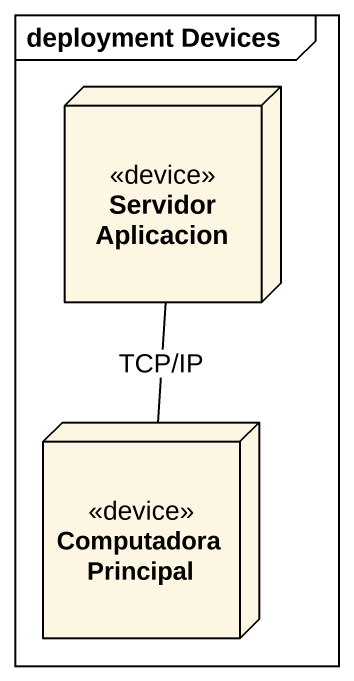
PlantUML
@startuml
mainframe deployment Devices
node "Servidor Aplicacion" as Servidor_Aplicacion <<device>>
node "Computadora Principal" as Computadora_Principal <<device>>
Computadora_Principal -up- Servidor_Aplicacion : TCP/IP
@enduml
